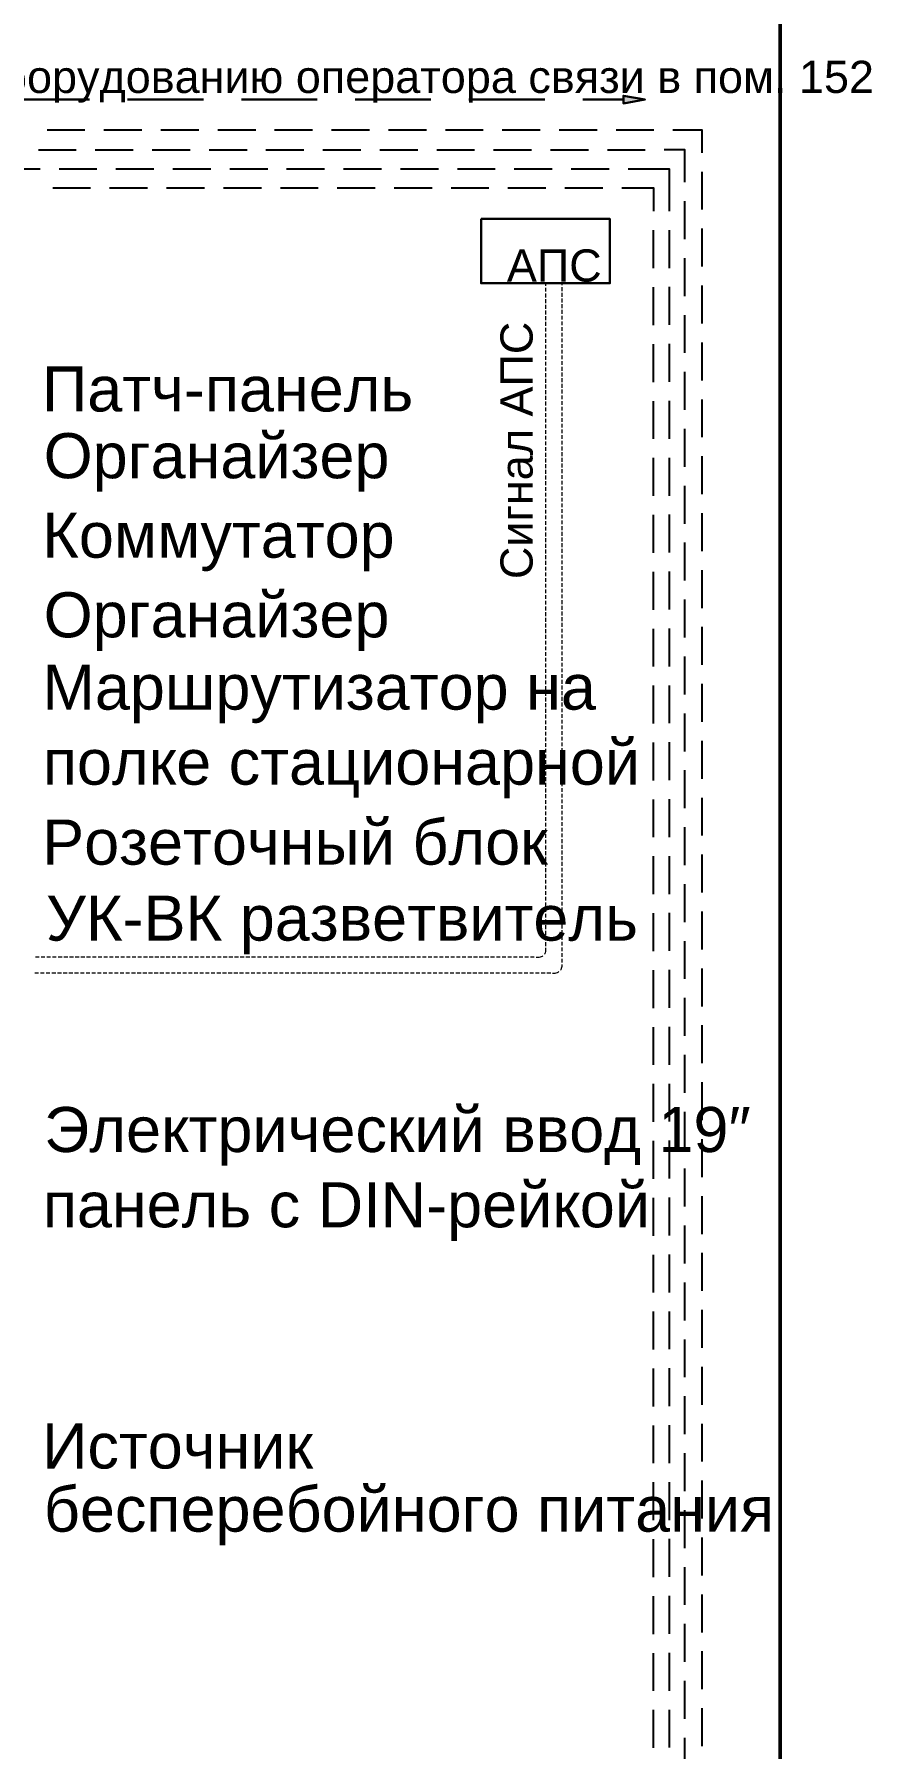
# Model space of a CAD drawing. Header units: millimetres. Extents: x -695119 to 412940, y -249585 to 622758.
# Drawn here: x 20.24 to 23.55, y 5.94 to 12.72 of the extents above; entities that cross this region are included whole.
import ezdxf

# ---------------------------------------------------------------- set-up
doc = ezdxf.new("R2010")
doc.units = ezdxf.units.MM
doc.layers.add('PDF _0', color=7, linetype='Continuous', lineweight=9)
for name, color, linetype in [('PDF _050_основной', 7, 'Continuous'), ('PDF _1.АПС_оборудование', 1, 'Continuous'), ('PDF __19D-Телекоммуникационные шкафы', 7, 'Continuous'), ('PDF _UTP', 1, 'Continuous'), ('PDF _СОТС', 7, 'Continuous'), ('PDF _СОУЭ', 6, 'Continuous'), ('PDF _Текст', 7, 'Continuous')]:
    doc.layers.add(name, color=color, linetype=linetype)
doc.styles.add('PDF Arial', font='arial.ttf')

msp = doc.modelspace()

# ---------------------------------------------------------------- linework, layer by layer
at = {"layer": 'PDF _0', "color": 6, "lineweight": 15, "transparency": 33554559}
for points in [[(22.5726, 12.4802), (22.6576, 12.4652), (22.5726, 12.4652)], [(22.6576, 12.4652), (22.5726, 12.4652), (22.5726, 12.4502)]]:
    msp.add_solid(points, dxfattribs=at)
at = {"layer": 'PDF _050_основной', "lineweight": 50}
msp.add_lwpolyline([(0.7917, 0.195), (23.1919, 0.195), (23.1919, 16.3355), (0.7917, 16.3355)], close=True, dxfattribs=at)
at = {"layer": 'PDF _1.АПС_оборудование', "lineweight": 30}
msp.add_lwpolyline([(22.0101, 11.9935), (22.5193, 11.9935), (22.5193, 11.7393), (22.0101, 11.7393)], close=True, dxfattribs=at)
at = {"layer": 'PDF __19D-Телекоммуникационные шкафы', "color": 5, "lineweight": 25}
for points in [[(20.4433, 12.3443), (20.2933, 12.3443)], [(20.6683, 12.3443), (20.5183, 12.3443)], [(20.8933, 12.3443), (20.7433, 12.3443)], [(21.1184, 12.3443), (20.9683, 12.3443)], [(21.3434, 12.3443), (21.1934, 12.3443)], [(21.5684, 12.3443), (21.4184, 12.3443)], [(21.7934, 12.3443), (21.6434, 12.3443)], [(22.0184, 12.3443), (21.8684, 12.3443)], [(22.2434, 12.3443), (22.0934, 12.3443)], [(22.4685, 12.3443), (22.3185, 12.3443)], [(22.6935, 12.3443), (22.5435, 12.3443)], [(22.8843, 12.2551), (22.8843, 12.3443), (22.7685, 12.3443)], [(20.2591, 12.266), (20.4091, 12.266)], [(20.4841, 12.266), (20.6342, 12.266)], [(20.7092, 12.266), (20.8592, 12.266)], [(20.9342, 12.266), (21.0842, 12.266)], [(21.1592, 12.266), (21.3092, 12.266)], [(21.3842, 12.266), (21.5342, 12.266)], [(21.6092, 12.266), (21.7592, 12.266)], [(21.8342, 12.266), (21.9843, 12.266)], [(22.0593, 12.266), (22.2093, 12.266)], [(22.2843, 12.266), (22.4343, 12.266)], [(22.5093, 12.266), (22.6593, 12.266)], [(22.816, 12.1385), (22.816, 12.266), (22.7343, 12.266)], [(20.2658, 12.1901), (20.1158, 12.1901)], [(20.4908, 12.1901), (20.3408, 12.1901)], [(20.7158, 12.1901), (20.5658, 12.1901)], [(20.9408, 12.1901), (20.7908, 12.1901)], [(21.1659, 12.1901), (21.0158, 12.1901)], [(21.3909, 12.1901), (21.2409, 12.1901)], [(21.6159, 12.1901), (21.4659, 12.1901)], [(21.8409, 12.1901), (21.6909, 12.1901)], [(22.0659, 12.1901), (21.9159, 12.1901)], [(22.2909, 12.1901), (22.1409, 12.1901)], [(22.516, 12.1901), (22.366, 12.1901)], [(22.7552, 12.0243), (22.7552, 12.1901), (22.591, 12.1901)], [(22.8843, 12.0301), (22.8843, 12.1801)], [(20.3158, 12.1168), (20.4658, 12.1168)], [(20.5408, 12.1168), (20.6908, 12.1168)], [(20.7658, 12.1168), (20.9158, 12.1168)], [(20.9908, 12.1168), (21.1409, 12.1168)], [(21.2159, 12.1168), (21.3659, 12.1168)], [(21.4409, 12.1168), (21.5909, 12.1168)], [(21.6659, 12.1168), (21.8159, 12.1168)], [(21.8909, 12.1168), (22.0409, 12.1168)], [(22.1159, 12.1168), (22.2659, 12.1168)], [(22.341, 12.1168), (22.491, 12.1168)], [(22.566, 12.1168), (22.6918, 12.1168), (22.6918, 12.0235)], [(22.816, 11.9135), (22.816, 12.0635)], [(22.6918, 11.7984), (22.6918, 11.9485)], [(22.7552, 11.7993), (22.7552, 11.9493)], [(22.8843, 11.8051), (22.8843, 11.9551)], [(22.816, 11.6884), (22.816, 11.8384)], [(22.8843, 11.5801), (22.8843, 11.7301)], [(22.6918, 11.5734), (22.6918, 11.7234)], [(22.7552, 11.5743), (22.7552, 11.7243)], [(22.816, 11.4634), (22.816, 11.6134)], [(22.6918, 11.3484), (22.6918, 11.4984)], [(22.7552, 11.3492), (22.7552, 11.4993)], [(22.8843, 11.3551), (22.8843, 11.5051)], [(22.816, 11.2384), (22.816, 11.3884)], [(22.6918, 11.1234), (22.6918, 11.2734)], [(22.7552, 11.1242), (22.7552, 11.2742)], [(22.8843, 11.1301), (22.8843, 11.2801)], [(22.816, 11.0134), (22.816, 11.1634)], [(22.8843, 10.905), (22.8843, 11.0551)], [(22.6918, 10.8984), (22.6918, 11.0484)], [(22.7552, 10.8992), (22.7552, 11.0492)], [(22.816, 10.7884), (22.816, 10.9384)], [(22.6918, 10.6734), (22.6918, 10.8234)], [(22.7552, 10.6742), (22.7552, 10.8242)], [(22.8843, 10.68), (22.8843, 10.83)], [(22.816, 10.5633), (22.816, 10.7134)], [(22.6918, 10.4483), (22.6918, 10.5983)], [(22.7552, 10.4492), (22.7552, 10.5992)], [(22.8843, 10.455), (22.8843, 10.605)], [(22.816, 10.3383), (22.816, 10.4883)], [(22.6918, 10.2233), (22.6918, 10.3733)], [(22.7552, 10.2242), (22.7552, 10.3742)], [(22.8843, 10.23), (22.8843, 10.38)], [(22.816, 10.1133), (22.816, 10.2633)], [(22.6918, 9.9983), (22.6918, 10.1483)], [(22.7552, 9.9991), (22.7552, 10.1491)], [(22.8843, 10.005), (22.8843, 10.155)], [(22.816, 9.8883), (22.816, 10.0383)], [(22.6918, 9.7733), (22.6918, 9.9233)], [(22.7552, 9.7741), (22.7552, 9.9241)], [(22.8843, 9.7799), (22.8843, 9.93)], [(22.816, 9.6633), (22.816, 9.8133)], [(22.6918, 9.5483), (22.6918, 9.6983)], [(22.7552, 9.5491), (22.7552, 9.6991)], [(22.8843, 9.5549), (22.8843, 9.7049)], [(22.816, 9.4383), (22.816, 9.5883)], [(22.6918, 9.3232), (22.6918, 9.4733)], [(22.7552, 9.3241), (22.7552, 9.4741)], [(22.8843, 9.3299), (22.8843, 9.4799)], [(22.816, 9.2132), (22.816, 9.3632)], [(22.6918, 9.0982), (22.6918, 9.2482)], [(22.7552, 9.0991), (22.7552, 9.2491)], [(22.8843, 9.1049), (22.8843, 9.2549)], [(22.816, 8.9882), (22.816, 9.1382)], [(22.6918, 8.8732), (22.6918, 9.0232)], [(22.7552, 8.874), (22.7552, 9.0241)], [(22.8843, 8.8799), (22.8843, 9.0299)], [(22.816, 8.7632), (22.816, 8.9132)], [(22.6918, 8.6482), (22.6918, 8.7982)], [(22.7552, 8.649), (22.7552, 8.799)], [(22.8843, 8.6549), (22.8843, 8.8049)], [(22.816, 8.5382), (22.816, 8.6882)], [(22.6918, 8.4232), (22.6918, 8.5732)], [(22.7552, 8.424), (22.7552, 8.574)], [(22.8843, 8.4298), (22.8843, 8.5799)], [(22.816, 8.3132), (22.816, 8.4632)], [(22.6918, 8.1982), (22.6918, 8.3482)], [(22.7552, 8.199), (22.7552, 8.349)], [(22.8843, 8.2048), (22.8843, 8.3548)], [(22.816, 8.0881), (22.816, 8.2382)], [(22.6918, 7.9731), (22.6918, 8.1231)], [(22.7552, 7.974), (22.7552, 8.124)], [(22.8843, 7.9798), (22.8843, 8.1298)], [(22.816, 7.8631), (22.816, 8.0131)], [(22.6918, 7.7481), (22.6918, 7.8981)], [(22.7552, 7.749), (22.7552, 7.899)], [(22.8843, 7.7548), (22.8843, 7.9048)], [(22.816, 7.6381), (22.816, 7.7881)], [(22.6918, 7.5231), (22.6918, 7.6731)], [(22.7552, 7.5239), (22.7552, 7.6739)], [(22.8843, 7.5298), (22.8843, 7.6798)], [(22.816, 7.4131), (22.816, 7.5631)], [(22.6918, 7.2981), (22.6918, 7.4481)], [(22.7552, 7.2989), (22.7552, 7.4489)], [(22.8843, 7.3048), (22.8843, 7.4548)], [(22.816, 7.1881), (22.816, 7.3381)], [(22.6918, 7.0731), (22.6918, 7.2231)], [(22.7552, 7.0739), (22.7552, 7.2239)], [(22.8843, 7.0797), (22.8843, 7.2297)], [(22.816, 6.9631), (22.816, 7.1131)], [(22.6918, 6.848), (22.6918, 6.9981)], [(22.7552, 6.8489), (22.7552, 6.9989)], [(22.8843, 6.8547), (22.8843, 7.0047)], [(22.816, 6.738), (22.816, 6.8881)], [(22.8843, 6.6297), (22.8843, 6.7797)], [(22.6918, 6.623), (22.6918, 6.773)], [(22.7552, 6.6239), (22.7552, 6.7739)], [(22.816, 6.513), (22.816, 6.663)], [(22.6918, 6.398), (22.6918, 6.548)], [(22.7552, 6.3988), (22.7552, 6.5489)], [(22.8843, 6.4047), (22.8843, 6.5547)], [(22.816, 6.288), (22.816, 6.438)], [(22.6918, 6.173), (22.6918, 6.323)], [(22.7552, 6.1738), (22.7552, 6.3238)], [(22.8843, 6.1797), (22.8843, 6.3297)], [(22.816, 6.063), (22.816, 6.213)], [(22.8843, 5.9546), (22.8843, 6.1047)], [(22.6918, 5.948), (22.6918, 6.098)], [(22.7552, 5.9488), (22.7552, 6.0988)], [(22.816, 5.838), (22.816, 5.988)]]:
    msp.add_lwpolyline(points, dxfattribs=at)
at = {"layer": 'PDF _UTP', "lineweight": 0}
for points in [[(22.2651, 11.7393), (22.2651, 11.7284)], [(22.3285, 11.7393), (22.3285, 11.7309)], [(22.2651, 11.7209), (22.2651, 11.7059)], [(22.2651, 11.6984), (22.2651, 11.6834)], [(22.2651, 11.6759), (22.2651, 11.6609)], [(22.3285, 11.7234), (22.3285, 11.7084)], [(22.3285, 11.7009), (22.3285, 11.6859)], [(22.3285, 11.6784), (22.3285, 11.6634)], [(22.2651, 11.6534), (22.2651, 11.6384)], [(22.2651, 11.6309), (22.2651, 11.6159)], [(22.2651, 11.6084), (22.2651, 11.5934)], [(22.3285, 11.6559), (22.3285, 11.6409)], [(22.3285, 11.6334), (22.3285, 11.6184)], [(22.3285, 11.6109), (22.3285, 11.5959)], [(22.2651, 11.5859), (22.2651, 11.5709)], [(22.2651, 11.5634), (22.2651, 11.5484)], [(22.2651, 11.5409), (22.2651, 11.5259)], [(22.3285, 11.5884), (22.3285, 11.5734)], [(22.3285, 11.5659), (22.3285, 11.5509)], [(22.3285, 11.5434), (22.3285, 11.5284)], [(22.2651, 11.5184), (22.2651, 11.5034)], [(22.2651, 11.4959), (22.2651, 11.4809)], [(22.2651, 11.4734), (22.2651, 11.4584)], [(22.3285, 11.5209), (22.3285, 11.5059)], [(22.3285, 11.4984), (22.3285, 11.4834)], [(22.3285, 11.4759), (22.3285, 11.4609)], [(22.2651, 11.4509), (22.2651, 11.4359)], [(22.2651, 11.4284), (22.2651, 11.4134)], [(22.2651, 11.4059), (22.2651, 11.3909)], [(22.3285, 11.4534), (22.3285, 11.4384)], [(22.3285, 11.4309), (22.3285, 11.4159)], [(22.3285, 11.4084), (22.3285, 11.3934)], [(22.2651, 11.3834), (22.2651, 11.3684)], [(22.2651, 11.3609), (22.2651, 11.3459)], [(22.2651, 11.3384), (22.2651, 11.3234)], [(22.3285, 11.3859), (22.3285, 11.3709)], [(22.3285, 11.3634), (22.3285, 11.3484)], [(22.3285, 11.3409), (22.3285, 11.3259)], [(22.2651, 11.3159), (22.2651, 11.3009)], [(22.2651, 11.2934), (22.2651, 11.2784)], [(22.2651, 11.2709), (22.2651, 11.2559)], [(22.3285, 11.3184), (22.3285, 11.3034)], [(22.3285, 11.2959), (22.3285, 11.2809)], [(22.3285, 11.2734), (22.3285, 11.2584)], [(22.2651, 11.2484), (22.2651, 11.2334)], [(22.2651, 11.2259), (22.2651, 11.2109)], [(22.2651, 11.2034), (22.2651, 11.1884)], [(22.3285, 11.2509), (22.3285, 11.2359)], [(22.3285, 11.2284), (22.3285, 11.2134)], [(22.3285, 11.2059), (22.3285, 11.1909)], [(22.2651, 11.1809), (22.2651, 11.1659)], [(22.2651, 11.1584), (22.2651, 11.1434)], [(22.2651, 11.1359), (22.2651, 11.1209)], [(22.3285, 11.1834), (22.3285, 11.1684)], [(22.3285, 11.1609), (22.3285, 11.1459)], [(22.3285, 11.1384), (22.3285, 11.1234)], [(22.2651, 11.1134), (22.2651, 11.0984)], [(22.2651, 11.0909), (22.2651, 11.0759)], [(22.2651, 11.0684), (22.2651, 11.0534)], [(22.3285, 11.1159), (22.3285, 11.1009)], [(22.3285, 11.0934), (22.3285, 11.0784)], [(22.3285, 11.0709), (22.3285, 11.0559)], [(22.2651, 11.0459), (22.2651, 11.0309)], [(22.2651, 11.0234), (22.2651, 11.0084)], [(22.2651, 11.0009), (22.2651, 10.9859)], [(22.3285, 11.0484), (22.3285, 11.0334)], [(22.3285, 11.0259), (22.3285, 11.0109)], [(22.3285, 11.0034), (22.3285, 10.9884)], [(22.2651, 10.9784), (22.2651, 10.9634)], [(22.2651, 10.9559), (22.2651, 10.9409)], [(22.2651, 10.9334), (22.2651, 10.9184)], [(22.3285, 10.9809), (22.3285, 10.9659)], [(22.3285, 10.9584), (22.3285, 10.9434)], [(22.3285, 10.9359), (22.3285, 10.9209)], [(22.2651, 10.9109), (22.2651, 10.8959)], [(22.2651, 10.8884), (22.2651, 10.8734)], [(22.2651, 10.8659), (22.2651, 10.8509)], [(22.3285, 10.9134), (22.3285, 10.8984)], [(22.3285, 10.8909), (22.3285, 10.8759)], [(22.3285, 10.8684), (22.3285, 10.8534)], [(22.2651, 10.8434), (22.2651, 10.8284)], [(22.2651, 10.8209), (22.2651, 10.8059)], [(22.2651, 10.7984), (22.2651, 10.7834)], [(22.3285, 10.8459), (22.3285, 10.8309)], [(22.3285, 10.8234), (22.3285, 10.8084)], [(22.3285, 10.8009), (22.3285, 10.7859)], [(22.2651, 10.7759), (22.2651, 10.7609)], [(22.2651, 10.7534), (22.2651, 10.7384)], [(22.2651, 10.7309), (22.2651, 10.7159)], [(22.3285, 10.7784), (22.3285, 10.7634)], [(22.3285, 10.7559), (22.3285, 10.7409)], [(22.3285, 10.7334), (22.3285, 10.7184)], [(22.3285, 10.7109), (22.3285, 10.6959)], [(22.2651, 10.7084), (22.2651, 10.6934)], [(22.2651, 10.6859), (22.2651, 10.6709)], [(22.2651, 10.6634), (22.2651, 10.6484)], [(22.3285, 10.6884), (22.3285, 10.6734)], [(22.3285, 10.6659), (22.3285, 10.6509)], [(22.3285, 10.6434), (22.3285, 10.6284)], [(22.2651, 10.6409), (22.2651, 10.6258)], [(22.2651, 10.6183), (22.2651, 10.6033)], [(22.2651, 10.5958), (22.2651, 10.5808)], [(22.3285, 10.6208), (22.3285, 10.6058)], [(22.3285, 10.5983), (22.3285, 10.5833)], [(22.3285, 10.5758), (22.3285, 10.5608)], [(22.2651, 10.5733), (22.2651, 10.5583)], [(22.2651, 10.5508), (22.2651, 10.5358)], [(22.2651, 10.5283), (22.2651, 10.5133)], [(22.3285, 10.5533), (22.3285, 10.5383)], [(22.3285, 10.5308), (22.3285, 10.5158)], [(22.3285, 10.5083), (22.3285, 10.4933)], [(22.2651, 10.5058), (22.2651, 10.4908)], [(22.2651, 10.4833), (22.2651, 10.4683)], [(22.2651, 10.4608), (22.2651, 10.4458)], [(22.3285, 10.4858), (22.3285, 10.4708)], [(22.3285, 10.4633), (22.3285, 10.4483)], [(22.3285, 10.4408), (22.3285, 10.4258)], [(22.2651, 10.4383), (22.2651, 10.4233)], [(22.2651, 10.4158), (22.2651, 10.4008)], [(22.2651, 10.3933), (22.2651, 10.3783)], [(22.3285, 10.4183), (22.3285, 10.4033)], [(22.3285, 10.3958), (22.3285, 10.3808)], [(22.3285, 10.3733), (22.3285, 10.3583)], [(22.2651, 10.3708), (22.2651, 10.3558)], [(22.2651, 10.3483), (22.2651, 10.3333)], [(22.2651, 10.3258), (22.2651, 10.3108)], [(22.3285, 10.3508), (22.3285, 10.3358)], [(22.3285, 10.3283), (22.3285, 10.3133)], [(22.3285, 10.3058), (22.3285, 10.2908)], [(22.2651, 10.3033), (22.2651, 10.2883)], [(22.2651, 10.2808), (22.2651, 10.2658)], [(22.2651, 10.2583), (22.2651, 10.2433)], [(22.3285, 10.2833), (22.3285, 10.2683)], [(22.3285, 10.2608), (22.3285, 10.2458)], [(22.3285, 10.2383), (22.3285, 10.2233)], [(22.2651, 10.2358), (22.2651, 10.2208)], [(22.2651, 10.2133), (22.2651, 10.1983)], [(22.2651, 10.1908), (22.2651, 10.1758)], [(22.2651, 10.1683), (22.2651, 10.1533)], [(22.3285, 10.2158), (22.3285, 10.2008)], [(22.3285, 10.1933), (22.3285, 10.1783)], [(22.3285, 10.1708), (22.3285, 10.1558)], [(22.2651, 10.1458), (22.2651, 10.1308)], [(22.2651, 10.1233), (22.2651, 10.1083)], [(22.2651, 10.1008), (22.2651, 10.0858)], [(22.3285, 10.1483), (22.3285, 10.1333)], [(22.3285, 10.1258), (22.3285, 10.1108)], [(22.3285, 10.1033), (22.3285, 10.0883)], [(22.2651, 10.0783), (22.2651, 10.0633)], [(22.2651, 10.0558), (22.2651, 10.0408)], [(22.2651, 10.0333), (22.2651, 10.0183)], [(22.3285, 10.0808), (22.3285, 10.0658)], [(22.3285, 10.0583), (22.3285, 10.0433)], [(22.3285, 10.0358), (22.3285, 10.0208)], [(22.2651, 10.0108), (22.2651, 9.9958)], [(22.2651, 9.9883), (22.2651, 9.9733)], [(22.2651, 9.9658), (22.2651, 9.9508)], [(22.3285, 10.0133), (22.3285, 9.9983)], [(22.3285, 9.9908), (22.3285, 9.9758)], [(22.3285, 9.9683), (22.3285, 9.9533)], [(22.2651, 9.9433), (22.2651, 9.9283)], [(22.2651, 9.9208), (22.2651, 9.9058)], [(22.2651, 9.8983), (22.2651, 9.8833)], [(22.3285, 9.9458), (22.3285, 9.9308)], [(22.3285, 9.9233), (22.3285, 9.9083)], [(22.3285, 9.9008), (22.3285, 9.8858)], [(22.2651, 9.8758), (22.2651, 9.8608)], [(22.2651, 9.8533), (22.2651, 9.8383)], [(22.2651, 9.8308), (22.2651, 9.8158)], [(22.3285, 9.8783), (22.3285, 9.8633)], [(22.3285, 9.8558), (22.3285, 9.8408)], [(22.3285, 9.8333), (22.3285, 9.8183)], [(22.2651, 9.8083), (22.2651, 9.7933)], [(22.2651, 9.7858), (22.2651, 9.7708)], [(22.2651, 9.7633), (22.2651, 9.7483)], [(22.3285, 9.8108), (22.3285, 9.7958)], [(22.3285, 9.7883), (22.3285, 9.7733)], [(22.3285, 9.7658), (22.3285, 9.7508)], [(22.2651, 9.7408), (22.2651, 9.7258)], [(22.2651, 9.7183), (22.2651, 9.7033)], [(22.2651, 9.6958), (22.2651, 9.6808)], [(22.3285, 9.7433), (22.3285, 9.7283)], [(22.3285, 9.7208), (22.3285, 9.7058)], [(22.3285, 9.6983), (22.3285, 9.6833)], [(22.2651, 9.6733), (22.2651, 9.6583)], [(22.2651, 9.6508), (22.2651, 9.6358)], [(22.2651, 9.6283), (22.2651, 9.6133)], [(22.3285, 9.6758), (22.3285, 9.6608)], [(22.3285, 9.6533), (22.3285, 9.6383)], [(22.3285, 9.6308), (22.3285, 9.6158)], [(22.2651, 9.6058), (22.2651, 9.5908)], [(22.2651, 9.5833), (22.2651, 9.5683)], [(22.2651, 9.5608), (22.2651, 9.5458)], [(22.3285, 9.6083), (22.3285, 9.5933)], [(22.3285, 9.5858), (22.3285, 9.5708)], [(22.3285, 9.5633), (22.3285, 9.5483)], [(22.2651, 9.5383), (22.2651, 9.5233)], [(22.2651, 9.5158), (22.2651, 9.5008)], [(22.2651, 9.4933), (22.2651, 9.4783)], [(22.3285, 9.5408), (22.3285, 9.5258)], [(22.3285, 9.5183), (22.3285, 9.5033)], [(22.3285, 9.4958), (22.3285, 9.4808)], [(22.2651, 9.4708), (22.2651, 9.4558)], [(22.2651, 9.4483), (22.2651, 9.4333)], [(22.2651, 9.4258), (22.2651, 9.4108)], [(22.3285, 9.4733), (22.3285, 9.4583)], [(22.3285, 9.4508), (22.3285, 9.4358)], [(22.3285, 9.4283), (22.3285, 9.4133)], [(22.2651, 9.4033), (22.2651, 9.3883)], [(22.2651, 9.3808), (22.2651, 9.3657)], [(22.2651, 9.3582), (22.2651, 9.3432)], [(22.3285, 9.4058), (22.3285, 9.3908)], [(22.3285, 9.3833), (22.3285, 9.3682)], [(22.3285, 9.3607), (22.3285, 9.3457)], [(22.2651, 9.3357), (22.2651, 9.3207)], [(22.2651, 9.3132), (22.2651, 9.2982)], [(22.2651, 9.2907), (22.2651, 9.2757)], [(22.3285, 9.3382), (22.3285, 9.3232)], [(22.3285, 9.3157), (22.3285, 9.3007)], [(22.3285, 9.2932), (22.3285, 9.2782)], [(22.2651, 9.2682), (22.2651, 9.2532)], [(22.2651, 9.2457), (22.2651, 9.2307)], [(22.2651, 9.2232), (22.2651, 9.2082)], [(22.3285, 9.2707), (22.3285, 9.2557)], [(22.3285, 9.2482), (22.3285, 9.2332)], [(22.3285, 9.2257), (22.3285, 9.2107)], [(22.2651, 9.2007), (22.2651, 9.1857)], [(22.2651, 9.1782), (22.2651, 9.1632)], [(22.2651, 9.1557), (22.2651, 9.1407)], [(22.3285, 9.2032), (22.3285, 9.1882)], [(22.3285, 9.1807), (22.3285, 9.1657)], [(22.3285, 9.1582), (22.3285, 9.1432)], [(22.2651, 9.1107), (22.2651, 9.1007), (22.2643, 9.0966), (22.2634, 9.0916), (22.2618, 9.0882), (22.2601, 9.0857)], [(22.2651, 9.1332), (22.2651, 9.1182)], [(22.3285, 9.1357), (22.3285, 9.1207)], [(22.3285, 9.1132), (22.3285, 9.0982)], [(22.3285, 9.0907), (22.3285, 9.0757)], [(20.2625, 9.0749), (20.2475, 9.0749)], [(20.285, 9.0749), (20.27, 9.0749)], [(20.3075, 9.0749), (20.2925, 9.0749)], [(20.33, 9.0749), (20.315, 9.0749)], [(20.3525, 9.0749), (20.3375, 9.0749)], [(20.375, 9.0749), (20.36, 9.0749)], [(20.3975, 9.0749), (20.3825, 9.0749)], [(20.42, 9.0749), (20.405, 9.0749)], [(20.4425, 9.0749), (20.4275, 9.0749)], [(20.465, 9.0749), (20.45, 9.0749)], [(20.4875, 9.0749), (20.4725, 9.0749)], [(20.51, 9.0749), (20.495, 9.0749)], [(20.5325, 9.0749), (20.5175, 9.0749)], [(20.555, 9.0749), (20.54, 9.0749)], [(20.5775, 9.0749), (20.5625, 9.0749)], [(20.6, 9.0749), (20.585, 9.0749)], [(20.6225, 9.0749), (20.6075, 9.0749)], [(20.645, 9.0749), (20.63, 9.0749)], [(20.6675, 9.0749), (20.6525, 9.0749)], [(20.69, 9.0749), (20.675, 9.0749)], [(20.7125, 9.0749), (20.6975, 9.0749)], [(20.735, 9.0749), (20.72, 9.0749)], [(20.7575, 9.0749), (20.7425, 9.0749)], [(20.78, 9.0749), (20.765, 9.0749)], [(20.8025, 9.0749), (20.7875, 9.0749)], [(20.825, 9.0749), (20.81, 9.0749)], [(20.8475, 9.0749), (20.8325, 9.0749)], [(20.87, 9.0749), (20.855, 9.0749)], [(20.8925, 9.0749), (20.8775, 9.0749)], [(20.915, 9.0749), (20.9, 9.0749)], [(20.9375, 9.0749), (20.9225, 9.0749)], [(20.96, 9.0749), (20.945, 9.0749)], [(20.9825, 9.0749), (20.9675, 9.0749)], [(21.005, 9.0749), (20.99, 9.0749)], [(21.0275, 9.0749), (21.0125, 9.0749)], [(21.05, 9.0749), (21.035, 9.0749)], [(21.0725, 9.0749), (21.0575, 9.0749)], [(21.095, 9.0749), (21.08, 9.0749)], [(21.1175, 9.0749), (21.1025, 9.0749)], [(21.14, 9.0749), (21.125, 9.0749)], [(21.1625, 9.0749), (21.1475, 9.0749)], [(21.185, 9.0749), (21.17, 9.0749)], [(21.2075, 9.0749), (21.1925, 9.0749)], [(21.23, 9.0749), (21.215, 9.0749)], [(21.2525, 9.0749), (21.2375, 9.0749)], [(21.275, 9.0749), (21.26, 9.0749)], [(21.2975, 9.0749), (21.2825, 9.0749)], [(21.32, 9.0749), (21.305, 9.0749)], [(21.3425, 9.0749), (21.3275, 9.0749)], [(21.365, 9.0749), (21.35, 9.0749)], [(21.3875, 9.0749), (21.3725, 9.0749)], [(21.41, 9.0749), (21.395, 9.0749)], [(21.4325, 9.0749), (21.4175, 9.0749)], [(21.455, 9.0749), (21.44, 9.0749)], [(21.4776, 9.0749), (21.4626, 9.0749)], [(21.5001, 9.0749), (21.4851, 9.0749)], [(21.5226, 9.0749), (21.5076, 9.0749)], [(21.5451, 9.0749), (21.5301, 9.0749)], [(21.5676, 9.0749), (21.5526, 9.0749)], [(21.5901, 9.0749), (21.5751, 9.0749)], [(21.6126, 9.0749), (21.5976, 9.0749)], [(21.6351, 9.0749), (21.6201, 9.0749)], [(21.6576, 9.0749), (21.6426, 9.0749)], [(21.6801, 9.0749), (21.6651, 9.0749)], [(21.7026, 9.0749), (21.6876, 9.0749)], [(21.7251, 9.0749), (21.7101, 9.0749)], [(21.7476, 9.0749), (21.7326, 9.0749)], [(21.7701, 9.0749), (21.7551, 9.0749)], [(21.7926, 9.0749), (21.7776, 9.0749)], [(21.8151, 9.0749), (21.8001, 9.0749)], [(21.8376, 9.0749), (21.8226, 9.0749)], [(21.8601, 9.0749), (21.8451, 9.0749)], [(21.8826, 9.0749), (21.8676, 9.0749)], [(21.9051, 9.0749), (21.8901, 9.0749)], [(21.9276, 9.0749), (21.9126, 9.0749)], [(21.9501, 9.0749), (21.9351, 9.0749)], [(21.9726, 9.0749), (21.9576, 9.0749)], [(21.9951, 9.0749), (21.9801, 9.0749)], [(22.0176, 9.0749), (22.0026, 9.0749)], [(22.0401, 9.0749), (22.0251, 9.0749)], [(22.0626, 9.0749), (22.0476, 9.0749)], [(22.0851, 9.0749), (22.0701, 9.0749)], [(22.1076, 9.0749), (22.0926, 9.0749)], [(22.1301, 9.0749), (22.1151, 9.0749)], [(22.1526, 9.0749), (22.1376, 9.0749)], [(22.1751, 9.0749), (22.1601, 9.0749)], [(22.1976, 9.0749), (22.1826, 9.0749)], [(22.2201, 9.0749), (22.2051, 9.0749)], [(22.2276, 9.0749), (22.2393, 9.0749), (22.2443, 9.0757), (22.2484, 9.0766), (22.2526, 9.0782), (22.2543, 9.0799)], [(22.2926, 9.0116), (22.3026, 9.0116), (22.3068, 9.0124), (22.3118, 9.0132), (22.3151, 9.0157), (22.3176, 9.0174)], [(22.3285, 9.0457), (22.3285, 9.0374), (22.3276, 9.0332), (22.3268, 9.0291), (22.3251, 9.0249), (22.3235, 9.0224)], [(22.3285, 9.0682), (22.3285, 9.0532)], [(20.26, 9.0116), (20.245, 9.0116)], [(20.2825, 9.0116), (20.2675, 9.0116)], [(20.305, 9.0116), (20.29, 9.0116)], [(20.3275, 9.0116), (20.3125, 9.0116)], [(20.35, 9.0116), (20.335, 9.0116)], [(20.3725, 9.0116), (20.3575, 9.0116)], [(20.395, 9.0116), (20.38, 9.0116)], [(20.4175, 9.0116), (20.4025, 9.0116)], [(20.44, 9.0116), (20.425, 9.0116)], [(20.4625, 9.0116), (20.4475, 9.0116)], [(20.485, 9.0116), (20.47, 9.0116)], [(20.5075, 9.0116), (20.4925, 9.0116)], [(20.53, 9.0116), (20.515, 9.0116)], [(20.5525, 9.0116), (20.5375, 9.0116)], [(20.575, 9.0116), (20.56, 9.0116)], [(20.5975, 9.0116), (20.5825, 9.0116)], [(20.62, 9.0116), (20.605, 9.0116)], [(20.6425, 9.0116), (20.6275, 9.0116)], [(20.665, 9.0116), (20.65, 9.0116)], [(20.6875, 9.0116), (20.6725, 9.0116)], [(20.71, 9.0116), (20.695, 9.0116)], [(20.7325, 9.0116), (20.7175, 9.0116)], [(20.755, 9.0116), (20.74, 9.0116)], [(20.7775, 9.0116), (20.7625, 9.0116)], [(20.8, 9.0116), (20.785, 9.0116)], [(20.8225, 9.0116), (20.8075, 9.0116)], [(20.845, 9.0116), (20.83, 9.0116)], [(20.8675, 9.0116), (20.8525, 9.0116)], [(20.89, 9.0116), (20.875, 9.0116)], [(20.9125, 9.0116), (20.8975, 9.0116)], [(20.935, 9.0116), (20.92, 9.0116)], [(20.9575, 9.0116), (20.9425, 9.0116)], [(20.98, 9.0116), (20.965, 9.0116)], [(21.0025, 9.0116), (20.9875, 9.0116)], [(21.025, 9.0116), (21.01, 9.0116)], [(21.0475, 9.0116), (21.0325, 9.0116)], [(21.07, 9.0116), (21.055, 9.0116)], [(21.0925, 9.0116), (21.0775, 9.0116)], [(21.115, 9.0116), (21.1, 9.0116)], [(21.1375, 9.0116), (21.1225, 9.0116)], [(21.16, 9.0116), (21.145, 9.0116)], [(21.1825, 9.0116), (21.1675, 9.0116)], [(21.205, 9.0116), (21.19, 9.0116)], [(21.2275, 9.0116), (21.2125, 9.0116)], [(21.25, 9.0116), (21.235, 9.0116)], [(21.2725, 9.0116), (21.2575, 9.0116)], [(21.295, 9.0116), (21.28, 9.0116)], [(21.3175, 9.0116), (21.3025, 9.0116)], [(21.34, 9.0116), (21.325, 9.0116)], [(21.3625, 9.0116), (21.3475, 9.0116)], [(21.385, 9.0116), (21.37, 9.0116)], [(21.4075, 9.0116), (21.3925, 9.0116)], [(21.43, 9.0116), (21.415, 9.0116)], [(21.4525, 9.0116), (21.4375, 9.0116)], [(21.4751, 9.0116), (21.4601, 9.0116)], [(21.4976, 9.0116), (21.4826, 9.0116)], [(21.5201, 9.0116), (21.5051, 9.0116)], [(21.5426, 9.0116), (21.5276, 9.0116)], [(21.5651, 9.0116), (21.5501, 9.0116)], [(21.5876, 9.0116), (21.5726, 9.0116)], [(21.6101, 9.0116), (21.5951, 9.0116)], [(21.6326, 9.0116), (21.6176, 9.0116)], [(21.6551, 9.0116), (21.6401, 9.0116)], [(21.6776, 9.0116), (21.6626, 9.0116)], [(21.7001, 9.0116), (21.6851, 9.0116)], [(21.7226, 9.0116), (21.7076, 9.0116)], [(21.7451, 9.0116), (21.7301, 9.0116)], [(21.7676, 9.0116), (21.7526, 9.0116)], [(21.7901, 9.0116), (21.7751, 9.0116)], [(21.8126, 9.0116), (21.7976, 9.0116)], [(21.8351, 9.0116), (21.8201, 9.0116)], [(21.8576, 9.0116), (21.8426, 9.0116)], [(21.8801, 9.0116), (21.8651, 9.0116)], [(21.9026, 9.0116), (21.8876, 9.0116)], [(21.9251, 9.0116), (21.9101, 9.0116)], [(21.9476, 9.0116), (21.9326, 9.0116)], [(21.9701, 9.0116), (21.9551, 9.0116)], [(21.9926, 9.0116), (21.9776, 9.0116)], [(22.0151, 9.0116), (22.0001, 9.0116)], [(22.0376, 9.0116), (22.0226, 9.0116)], [(22.0601, 9.0116), (22.0451, 9.0116)], [(22.0826, 9.0116), (22.0676, 9.0116)], [(22.1051, 9.0116), (22.0901, 9.0116)], [(22.1276, 9.0116), (22.1126, 9.0116)], [(22.1501, 9.0116), (22.1351, 9.0116)], [(22.1726, 9.0116), (22.1576, 9.0116)], [(22.1951, 9.0116), (22.1801, 9.0116)], [(22.2176, 9.0116), (22.2026, 9.0116)], [(22.2401, 9.0116), (22.2251, 9.0116)], [(22.2626, 9.0116), (22.2476, 9.0116)], [(22.2851, 9.0116), (22.2701, 9.0116)]]:
    msp.add_lwpolyline(points, dxfattribs=at)
at = {"layer": 'PDF _СОТС', "lineweight": 0}
msp.add_lwpolyline([(0.7917, 0.195), (23.1919, 0.195), (23.1919, 16.3355), (0.7917, 16.3355)], close=True, dxfattribs=at)
at = {"layer": 'PDF _СОУЭ', "lineweight": 30}
for points in [[(22.4118, 12.4652), (22.5726, 12.4652), (22.5726, 12.4802), (22.5726, 12.4502), (22.6576, 12.4652), (22.5726, 12.4802)], [(20.1616, 12.4652), (20.4616, 12.4652)], [(20.6116, 12.4652), (20.9117, 12.4652)], [(21.0617, 12.4652), (21.3617, 12.4652)], [(21.5117, 12.4652), (21.8117, 12.4652)], [(21.9618, 12.4652), (22.2618, 12.4652)]]:
    msp.add_lwpolyline(points, dxfattribs=at)

# ---------------------------------------------------------------- texts
at = {"layer": 'PDF _Текст', "color": 252, "lineweight": 15, "true_color": 0x989898, "insert": (18.8373, 12.4531), "char_height": 0.127311, "attachment_point": 7, "style": 'PDF Arial'}
msp.add_mtext('К оконечному оборудованию оператора связи в пом. 152', dxfattribs=at)
at = {"layer": 'PDF _Текст', "lineweight": 15, "attachment_point": 7, "style": 'PDF Arial'}
for s, insert, char_height in [('АПС', (22.1118, 11.7438), 0.12731), ('Патч-панель', (20.2733, 11.2295), 0.178236), ('Органайзер', (20.28, 10.9144), 0.17824), ('Коммутатор', (20.2741, 10.6002), 0.17824), ('Органайзер', (20.28, 10.2852), 0.17824), ('Маршрутизатор на', (20.275, 9.9994), 0.178236), ('полке стационарной', (20.2766, 9.7027), 0.178236), ('Розеточный блок', (20.2741, 9.4377), 0.178236), ('УК-ВК разветвитель', (20.2891, 9.086), 0.178236), ('Электрический ввод 19″', (20.2816, 8.2501), 0.178236), ('панель с DIN-рейкой', (20.2766, 7.9525), 0.178236), ('Источник', (20.2741, 7.05), 0.17824), ('бесперебойного питания', (20.2808, 6.7491), 0.178236)]:
    msp.add_mtext(s, dxfattribs=dict(at, insert=insert, char_height=char_height))
at = {"layer": 'PDF _Текст', "lineweight": 15, "insert": (22.2155, 10.5692), "char_height": 0.12731, "attachment_point": 7, "rotation": 90, "style": 'PDF Arial'}
msp.add_mtext('Сигнал АПС', dxfattribs=at)

doc.saveas('drawing.dxf')
